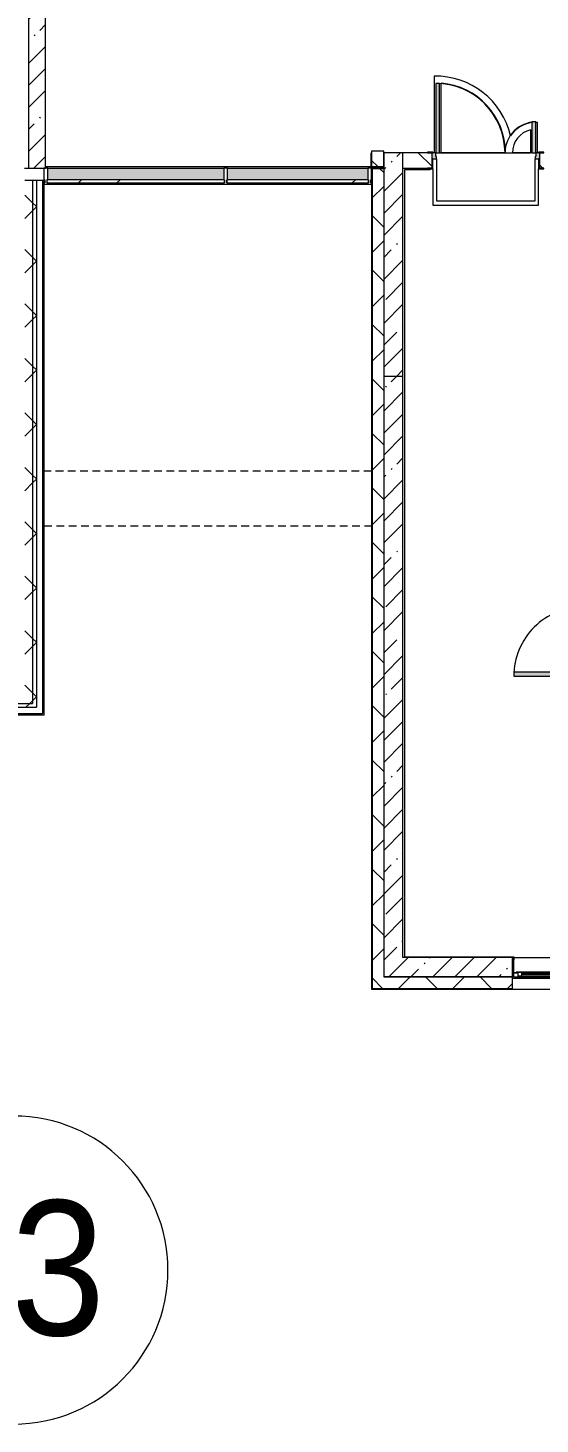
# Model space of a CAD drawing. Header units: millimetres. Extents: x -5507 to 191320, y -8553 to 29000.
# Drawn here: x 147082 to 153730, y -5906 to 12221 of the extents above; entities that cross this region are included whole.
import ezdxf

# ---------------------------------------------------------------- set-up
doc = ezdxf.new("R2010")
doc.units = ezdxf.units.MM
doc.linetypes.add('200_ШТРИХ__ш1_п0_6_', pattern=[160, 100, -60])
for name, color, linetype, lineweight in [('A-DETL-MBND', 7, '200_ШТРИХ__ш1_п0_6_', 9), ('A-GLAZ-2', 7, 'Continuous', 5), ('A-GLAZ-CURT-1', 7, 'Continuous', 5), ('A-GLAZ-CWMG-1', 7, 'Continuous', 5), ('A-WALL', 7, 'Continuous', 9), ('A-WALL-4', 7, 'Continuous', 5), ('I-WALL-2', 7, 'Continuous', 5), ('Оси', 7, 'Continuous', 9), ('Оси-1', 7, 'Continuous', 20)]:
    doc.layers.add(name, color=color, linetype=linetype, lineweight=lineweight)
for name, color, linetype, lineweight, true_color in [('A-DOOR-1', 7, 'Continuous', 5, 0xaaaaaa), ('A-DOOR-2', 7, 'Continuous', 5, 0xe2e2e2), ('A-DOOR-FRAM-1', 7, 'Continuous', 5, 0xe2e2e2), ('A-DOOR-FRAM-2', 7, 'Continuous', 5, 0xaaaaaa), ('A-FLOR-2', 7, 'Continuous', 5, 0xaaaaaa), ('A-GLAZ-CWMG-2', 7, 'Continuous', 5, 0x383e42)]:
    doc.layers.add(name, color=color, linetype=linetype, lineweight=lineweight, true_color=true_color)
doc.styles.add('Arial_1', font='arial.ttf', dxfattribs={"width": 0.9, "height": 1750})
pattern_1 = [(45, (62340, 0), (-285.1231, 285.1231), []), (45, (62625.1, 0), (-285.1231, 285.1231), [504.031, -100.806, 16.764, -84.042])]
pattern_2 = [(45, (62340, 0), (-353.5534, 353.5534), []), (135, (62340, 0), (-353.5534, -353.5534), [])]
pattern_3 = [(135, (62340, 0), (-353.5534, -353.5534), [])]

# ---------------------------------------------------------------- blocks, each defined once
blk = doc.blocks.new('110_Дверь_СКБ_2Ст - Д-5_п_ Из игровой в коридор-32215844-3_5_1_птичка')
at = {"layer": 'A-DOOR-2'}
for points in [[(-638, 40), (-588, 40), (-588, 940), (-638, 940)], [(612, 440), (612, 40), (662, 40), (662, 440)]]:
    blk.add_hatch(color=256, dxfattribs=at).paths.add_polyline_path(points)
h = blk.add_hatch(color=256, dxfattribs=at)
h.paths.add_polyline_path([(-688, 40), (-688, -40), (-628, -40), (-628, -10), (-638, -10), (-638, 40)])
h.paths.add_polyline_path([(652, -40), (712, -40), (712, 40), (662, 40), (662, -10), (652, -10)])
at = {"layer": 'A-DOOR-FRAM-1'}
for points in [[(-742, 40), (-672, 40), (-672, 48), (-742, 48)], [(698, 40), (768, 40), (768, 48), (698, 48)], [(-742, -48), (-672, -48), (-672, -40), (-742, -40)], [(698, -48), (768, -48), (768, -40), (698, -40)]]:
    blk.add_hatch(color=256, dxfattribs=at).paths.add_polyline_path(points)
at = {"layer": 'A-DOOR-1'}
for p, q in [((-638, 940), (-638, 40)), ((-588, 940), (-638, 940)), ((-588, 40), (-588, 940)), ((662, 440), (612, 440)), ((612, 440), (612, 40)), ((662, 40), (662, 440)), ((-638, 40), (-588, 40)), ((612, 40), (662, 40))]:
    blk.add_line(p, q, dxfattribs=at)
for centre, radius, start, end in [((-638, 40), 900, 0, 90), ((662, 40), 400, 90, 180)]:
    blk.add_arc(centre, radius, start, end, dxfattribs=at)
at = {"layer": 'A-DOOR-FRAM-2'}
for p, q in [((-672, 48), (-742, 48)), ((-742, 48), (-742, 40)), ((-742, 40), (-672, 40)), ((-638, 40), (-688, 40)), ((-688, 40), (-688, -40)), ((-672, 40), (-672, 48)), ((-638, -10), (-638, 40)), ((662, 40), (662, -10)), ((712, 40), (662, 40)), ((768, 48), (698, 48)), ((698, 48), (698, 40)), ((698, 40), (768, 40)), ((712, -40), (712, 40)), ((768, 40), (768, 48)), ((-672, -40), (-742, -40)), ((-742, -40), (-742, -48)), ((-742, -48), (-672, -48)), ((-688, -40), (-628, -40)), ((-672, -39), (-688, -39)), ((-688, -39), (-688, -40)), ((-688, -40), (-672, -40)), ((-672, -40), (-672, -39)), ((-672, -48), (-672, -40)), ((-628, -10), (-638, -10)), ((-628, -40), (-628, -10)), ((662, -10), (652, -10)), ((652, -10), (652, -40)), ((652, -40), (712, -40)), ((712, -39), (698, -39)), ((698, -39), (698, -40)), ((698, -40), (712, -40)), ((768, -40), (698, -40)), ((698, -40), (698, -48)), ((698, -48), (768, -48)), ((712, -40), (712, -39)), ((768, -48), (768, -40))]:
    blk.add_line(p, q, dxfattribs=at)
blk = doc.blocks.new('110_Дверь_СКБ_2Ст - Д-2а_п_ Из коридора на лестницу-32215207-3_5_1_птичка')
at = {"layer": 'A-DOOR-2'}
for points in [[(-587.5, 100), (-587.5, 1000), (-637.5, 1000), (-637.5, 100)], [(662.5, 100), (662.5, 500), (612.5, 500), (612.5, 100)], [(712.5, -100), (712.5, 20), (697.5, 20), (697.5, -100)]]:
    blk.add_hatch(color=256, dxfattribs=at).paths.add_polyline_path(points)
h = blk.add_hatch(color=256, dxfattribs=at)
h.paths.add_polyline_path([(685.2, 20), (712.5, 20), (712.5, 100), (662.5, 100), (662.5, 50), (652.5, 50), (652.5, 20)])
h.paths.add_polyline_path([(-627.5, 20), (-627.5, 50), (-637.5, 50), (-637.5, 100), (-687.5, 100), (-687.5, 20)])
at = {"layer": 'A-DOOR-FRAM-1'}
for points in [[(-672.5, 100), (-672.5, 108), (-742.5, 108), (-742.5, 100)], [(-672.5, -100), (-672.5, 20), (-687.5, 20), (-687.5, -100)], [(767.5, 100), (767.5, 108), (697.5, 108), (697.5, 100)], [(-672.5, -108), (-672.5, -100), (-742.5, -100), (-742.5, -108)], [(767.5, -108), (767.5, -100), (697.5, -100), (697.5, -108)]]:
    blk.add_hatch(color=256, dxfattribs=at).paths.add_polyline_path(points)
at = {"layer": 'A-DOOR-1'}
for p, q in [((-637.5, 1000), (-637.5, 100)), ((-587.5, 1000), (-637.5, 1000)), ((-587.5, 100), (-587.5, 1000)), ((662.5, 500), (612.5, 500)), ((612.5, 500), (612.5, 100)), ((662.5, 100), (662.5, 500)), ((-637.5, 100), (-587.5, 100)), ((612.5, 100), (662.5, 100))]:
    blk.add_line(p, q, dxfattribs=at)
for centre, radius, start, end in [((-637.5, 100), 900, 0, 90), ((662.5, 100), 400, 90, 180)]:
    blk.add_arc(centre, radius, start, end, dxfattribs=at)
at = {"layer": 'A-DOOR-FRAM-2'}
for p, q in [((-672.5, 108), (-742.5, 108)), ((-742.5, 108), (-742.5, 100)), ((-742.5, 100), (-672.5, 100)), ((-637.5, 100), (-687.5, 100)), ((-687.5, 100), (-687.5, 20)), ((-687.5, 20), (-627.5, 20)), ((-672.5, 20), (-687.5, 20)), ((-687.5, 20), (-687.5, -100)), ((-672.5, 100), (-672.5, 108)), ((-672.5, -100), (-672.5, 20)), ((-637.5, 50), (-637.5, 100)), ((-627.5, 50), (-637.5, 50)), ((-627.5, 20), (-627.5, 50)), ((662.5, 50), (652.5, 50)), ((652.5, 50), (652.5, 20)), ((652.5, 20), (712.5, 20)), ((662.5, 100), (662.5, 50)), ((712.5, 100), (662.5, 100)), ((767.5, 108), (697.5, 108)), ((697.5, 108), (697.5, 100)), ((697.5, 100), (767.5, 100)), ((712.5, 20), (697.5, 20)), ((697.5, 20), (697.5, -100)), ((712.5, 20), (712.5, 100)), ((712.5, -100), (712.5, 20)), ((767.5, 100), (767.5, 108)), ((-672.5, -100), (-742.5, -100)), ((-742.5, -100), (-742.5, -108)), ((-742.5, -108), (-672.5, -108)), ((-687.5, -100), (-672.5, -100)), ((-672.5, -108), (-672.5, -100)), ((697.5, -100), (712.5, -100)), ((767.5, -100), (697.5, -100)), ((697.5, -100), (697.5, -108)), ((697.5, -108), (767.5, -108)), ((767.5, -108), (767.5, -100))]:
    blk.add_line(p, q, dxfattribs=at)
blk = doc.blocks.new('120_Окно_СКБ_1Ст - 120_Окно_СКБ_1Ст 900х2500_h_ с форточкой-V72-3_5_1_птичка')
at = {"layer": 'A-GLAZ-2'}
for p, q in [((-450, -127), (-450, -57)), ((-450, -57), (-380, -57)), ((450, -57), (-450, -57)), ((-380, -127), (-450, -127)), ((-450, -127), (-400, -127)), ((-380, -127), (-400, -127)), ((-400, -127), (-400, -137)), ((-400, -137), (400, -137)), ((400, -137), (-400, -137)), ((-380, -57), (-380, -127)), ((380, -87), (-380, -87)), ((-380, -87), (-380, -127)), ((-330, -137), (-330, -87)), ((-330, -107), (330, -107)), ((330, -117), (-330, -117)), ((330, -137), (330, -87)), ((380, -127), (380, -57)), ((380, -57), (450, -57)), ((380, -127), (380, -87)), ((450, -127), (380, -127)), ((400, -127), (380, -127)), ((400, -127), (450, -127)), ((400, -137), (400, -127)), ((450, -57), (450, -127))]:
    blk.add_line(p, q, dxfattribs=at)
blk = doc.blocks.new('Системная панель - Стекло - 40мм-33184352-3_5_1_птичка')
at = {"layer": 'A-GLAZ-CURT-1'}
h = blk.add_hatch(dxfattribs=at)
h.set_pattern_fill('FP_131', color=256, style=0, pattern_type=2)
h.set_pattern_definition([(45, (-86642.5, -9710), (-1414.214, 1414.214), [1000, -3000]), (45, (-87642.5, -10210), (-1414.214, 1414.214), [3000, -1000]), (45, (-85642.5, -10710), (-1414.214, 1414.214), [1000, -3000])])
h.paths.add_polyline_path([(1153, 0), (1153, 40), (-1153, 40), (-1153, 0), (554, 0)])
for p, q in [((1153, 40), (-1153, 40)), ((-1153, 40), (-1153, 0)), ((-1153, 0), (1153, 0)), ((1153, 0), (1153, 40))]:
    blk.add_line(p, q, dxfattribs=at)
blk = doc.blocks.new('Системная панель - Стекло - 40мм-33184353-3_5_1_птичка')
at = {"layer": 'A-GLAZ-CURT-1'}
h = blk.add_hatch(dxfattribs=at)
h.set_pattern_fill('FP_132', color=256, style=0, pattern_type=2)
h.set_pattern_definition([(45, (-88744.2, -9710), (-1414.214, 1414.214), [1000, -3000]), (45, (-89744.2, -10210), (-1414.214, 1414.214), [3000, -1000]), (45, (-87744.2, -10710), (-1414.214, 1414.214), [1000, -3000])])
h.paths.add_polyline_path([(919, 0), (919, 40), (-919, 40), (-919, 0), (317, 0)])
for p, q in [((919, 40), (-919, 40)), ((-919, 40), (-919, 0)), ((-919, 0), (919, 0)), ((919, 0), (919, 40))]:
    blk.add_line(p, q, dxfattribs=at)
blk = doc.blocks.new('Прямоугольный импост - Импост структурный с накладкой - 190мм-33184356-3_5_1_птичка')
at = {"layer": 'A-GLAZ-CWMG-1'}
for p, q in [((-50, 0), (-50, 17)), ((-50, 17), (0, 17)), ((-40, 0), (-50, 0)), ((-40, -40), (-40, 0)), ((0, 0), (-10, 0)), ((-10, 0), (-10, -40)), ((0, 17), (0, 0)), ((-50, -190), (-50, -40)), ((-50, -40), (-40, -40)), ((-10, -40), (0, -40)), ((0, -40), (0, -190)), ((0, -190), (-50, -190))]:
    blk.add_line(p, q, dxfattribs=at)
blk = doc.blocks.new('Прямоугольный импост - Импост структурный с накладкой - 190мм-33184358-3_5_1_птичка')
at = {"layer": 'A-GLAZ-CWMG-1'}
for p, q in [((0, 17), (-50, 17)), ((-50, 17), (-50, 0)), ((-50, 0), (-40, 0)), ((-40, 0), (-40, -40)), ((-10, -40), (-10, 0)), ((-10, 0), (0, 0)), ((0, 0), (0, 17)), ((-40, -40), (-50, -40)), ((-50, -40), (-50, -190)), ((0, -40), (-10, -40)), ((0, -190), (0, -40)), ((-50, -190), (0, -190))]:
    blk.add_line(p, q, dxfattribs=at)
blk = doc.blocks.new('Прямоугольный импост - Импост структурный с накладкой - 190мм-33184349-3_5_1_птичка')
at = {"layer": 'A-GLAZ-CWMG-1'}
for p, q in [((-25, 0), (-25, 17)), ((-25, 17), (25, 17)), ((-15, 0), (-25, 0)), ((-15, -40), (-15, 0)), ((25, 0), (15, 0)), ((15, 0), (15, -40)), ((25, 17), (25, 0)), ((-25, -190), (-25, -40)), ((-25, -40), (-15, -40)), ((15, -40), (25, -40)), ((25, -40), (25, -190)), ((25, -190), (-25, -190))]:
    blk.add_line(p, q, dxfattribs=at)
blk = doc.blocks.new('Прямоугольный импост - Импост структурный с накладкой - 190мм-23186050-3_5_1_птичка')
at = {"layer": 'A-GLAZ-CWMG-2'}
for points in [[(87285, 10250), (87285, 10400), (85000, 10400), (85000, 10250), (86697, 10250)], [(85000, 10193), (87285, 10193), (87285, 10210), (85000, 10210)]]:
    blk.add_hatch(color=256, dxfattribs=at).paths.add_polyline_path(points)
at = {"layer": 'A-GLAZ-CWMG-1'}
for p, q in [((85000, 10400), (87285, 10400)), ((85000, 10193), (87285, 10193))]:
    blk.add_line(p, q, dxfattribs=at)
blk = doc.blocks.new('Прямоугольный импост - Импост структурный с накладкой - 190мм-23186051-3_5_1_птичка')
at = {"layer": 'A-GLAZ-CWMG-2'}
for points in [[(88000, 10250), (88000, 10400), (87335, 10400), (87335, 10250)], [(87335, 10193), (88000, 10193), (88000, 10210), (87335, 10210)]]:
    blk.add_hatch(color=256, dxfattribs=at).paths.add_polyline_path(points)
at = {"layer": 'A-GLAZ-CWMG-1'}
for p, q in [((87335, 10400), (88000, 10400)), ((87335, 10193), (88000, 10193))]:
    blk.add_line(p, q, dxfattribs=at)
blk = doc.blocks.new('Прямоугольный импост - Импост структурный с накладкой - 190мм-23186052-3_5_1_птичка')
at = {"layer": 'A-GLAZ-CWMG-2'}
for points in [[(89154, 10250), (89154, 10400), (88000, 10400), (88000, 10250), (88561, 10250)], [(88561, 10193), (89154, 10193), (89154, 10210), (88000, 10210), (88000, 10193)]]:
    blk.add_hatch(color=256, dxfattribs=at).paths.add_polyline_path(points)
at = {"layer": 'A-GLAZ-CWMG-1'}
for p, q in [((88000, 10400), (89154, 10400)), ((88000, 10193), (89154, 10193))]:
    blk.add_line(p, q, dxfattribs=at)
blk = doc.blocks.new('парапет9 - парапет-22867712-3_5_1_птичка')
at = {"layer": 'A-DETL-MBND'}
for p, q in [((89202, 7964), (84952, 7964)), ((84952, 7255), (89202, 7255))]:
    blk.add_line(p, q, dxfattribs=at)
blk = doc.blocks.new('Ось сетки - D8-29747960-3_5_1_птичка')
at = {"layer": 'Оси-1'}
for start, end in [(360, 180), (180, 360)]:
    blk.add_arc((0, 0), 4, start, end, dxfattribs=at)

msp = doc.modelspace()

# ---------------------------------------------------------------- hatches: boundary and pattern name
at = {"layer": 'A-WALL-4'}
h = msp.add_hatch(dxfattribs=at)
h.set_pattern_fill('FP_66', color=256, style=0, pattern_type=2)
h.set_pattern_definition(pattern_2)
h.paths.add_polyline_path([(151550, -100), (151700, -100), (151700, 10392), (151550, 10392), (151550, 1966.6)])
h = msp.add_hatch(dxfattribs=at)
h.set_pattern_fill('FP_66', color=256, style=0, pattern_type=2)
h.set_pattern_definition(pattern_2)
h.paths.add_polyline_path([(147141.6, 3450), (147141.6, 10242), (147041.6, 10242), (147041.6, 3450)])
h = msp.add_hatch(dxfattribs=at)
h.set_pattern_fill('FP_66', color=256, style=0, pattern_type=2)
h.set_pattern_definition(pattern_2)
h.paths.add_polyline_path([(147141.6, 3400), (147191.6, 3400), (147191.6, 10242), (147141.6, 10242), (147141.6, 3450)])
h = msp.add_hatch(dxfattribs=at)
h.set_pattern_fill('FP_66', color=256, style=0, pattern_type=2)
h.set_pattern_definition(pattern_2)
h.paths.add_polyline_path([(147041.6, 3400), (147141.6, 3400), (147141.6, 3450), (146440, 3450), (146440, 3400), (146706.3, 3400)])
h.paths.add_polyline_path([(138782.7, 3400), (139420, 3400), (139420, 3450), (138040, 3450), (138040, 3400)])
h.paths.add_polyline_path([(142420, 3400), (143740, 3400), (143740, 3450), (142420, 3450)])
h.paths.add_polyline_path([(145308, 3400), (145540, 3400), (145540, 3450), (144640, 3450), (144640, 3400)])
h = msp.add_hatch(dxfattribs=at)
h.set_pattern_fill('FP_66', color=256, style=0, pattern_type=2)
h.set_pattern_definition(pattern_2)
h.paths.add_polyline_path([(186070, -250), (187420, -250), (187420, -100), (186070, -100)])
h.paths.add_polyline_path([(173273.5, -250), (173970, -250), (173970, -100), (173070, -100), (173070, -250)])
h.paths.add_polyline_path([(174870, -250), (176020, -250), (176020, -100), (174870, -100)])
h.paths.add_polyline_path([(183770, -250), (183770, -100), (182570, -100), (182570, -250), (183527.6, -250)])
h.paths.add_polyline_path([(172170, -250), (172170, -100), (171270, -100), (171270, -250), (171409.2, -250)])
h.paths.add_polyline_path([(178320, -250), (179370, -250), (179370, -100), (178320, -100)])
h.paths.add_polyline_path([(181670, -250), (181670, -100), (180270, -100), (180270, -250), (181663.2, -250)])
h.paths.add_polyline_path([(165220, -250), (165220, -100), (163170, -100), (163170, -250), (164883.9, -250)])
h.paths.add_polyline_path([(168570, -250), (168570, -100), (167520, -100), (167520, -250), (167680.4, -250)])
h.paths.add_polyline_path([(169470, -250), (170370, -250), (170370, -100), (169470, -100)])
h.paths.add_polyline_path([(162270, -250), (162270, -100), (161370, -100), (161370, -250), (162087.3, -250)])
h.paths.add_polyline_path([(160222.9, -250), (160470, -250), (160470, -100), (159420, -100), (159420, -250)])
h.paths.add_polyline_path([(155070, -250), (155070, -100), (154270, -100), (154270, -250), (154629.8, -250)])
h.paths.add_polyline_path([(157120, -250), (157120, -100), (155970, -100), (155970, -250), (156870, -250)])
h.paths.add_polyline_path([(153370, -250), (153370, -100), (151550, -100), (151550, -250), (153231.6, -250)])
at = {"layer": 'I-WALL-2'}
h = msp.add_hatch(dxfattribs=at)
h.set_pattern_fill('FP_62', color=256, style=0, pattern_type=2)
h.set_pattern_definition(pattern_1)
h.paths.add_polyline_path([(147172.3, 10400), (147310, 10400), (147310, 19100), (147090, 19100), (147090, 10400)])
h = msp.add_hatch(dxfattribs=at)
h.set_pattern_fill('FP_65', color=256, style=0, pattern_type=2)
h.set_pattern_definition(pattern_3)
h.paths.add_polyline_path([(151700, 10420), (151700, 10620), (151543.5, 10620), (151543.5, 10420)])
h = msp.add_hatch(dxfattribs=at)
h.set_pattern_fill('FP_62', color=256, style=0, pattern_type=2)
h.set_pattern_definition(pattern_1)
h.paths.add_polyline_path([(151700, 7700), (151950, 7700), (151950, 10600), (151700, 10600), (151700, 8908.2)])
h = msp.add_hatch(dxfattribs=at)
h.set_pattern_fill('FP_65', color=256, style=0, pattern_type=2)
h.set_pattern_definition(pattern_3)
h.paths.add_polyline_path([(167680.4, 10400), (169470, 10400), (169470, 10600), (167435, 10600), (167435, 10400), (167465, 10400)])
h.paths.add_polyline_path([(163951.7, 10400), (165985, 10400), (165985, 10600), (163950, 10600), (163950, 10400)])
h.paths.add_polyline_path([(152325, 10400), (152325, 10600), (151950, 10600), (151950, 10400), (152270, 10400)])
h.paths.add_polyline_path([(154290, 10400), (154850, 10400), (154850, 10600), (153725, 10600), (153725, 10400), (153780, 10400)])
h.paths.add_polyline_path([(156494.2, 10400), (156550, 10400), (156550, 10600), (155800, 10600), (155800, 10400), (155830, 10400)])
h = msp.add_hatch(dxfattribs=at)
h.set_pattern_fill('FP_62', color=256, style=0, pattern_type=2)
h.set_pattern_definition(pattern_1)
h.paths.add_polyline_path([(151950, 100), (151950, 7700), (151700, 7700), (151700, 100)])
h = msp.add_hatch(dxfattribs=at)
h.set_pattern_fill('FP_62', color=256, style=0, pattern_type=2)
h.set_pattern_definition(pattern_1)
h.paths.add_polyline_path([(152765.5, -100), (153370, -100), (153370, 150), (151950, 150), (151950, 100), (151700, 100), (151700, -100)])

# ---------------------------------------------------------------- linework, layer by layer
at = {"layer": 'A-DETL-MBND'}
for p, q in [((147040, 10400), (147090, 10400)), ((151542, 10400), (151542, 10510)), ((147290, 10242), (147290, 10250))]:
    msp.add_line(p, q, dxfattribs=at)
at = {"layer": 'A-FLOR-2'}
for p, q in [((152355, 11594.8), (152355, 10600)), ((152445, 10600), (152445, 11502.3)), ((153606.1, 10897.1), (153606.1, 10600)), ((153696.1, 10600), (153696.1, 10994.4)), ((151539, 10420), (151539, 10600)), ((152390, 9970), (152390, 10520)), ((152425, 10600), (152445, 10600)), ((152445, 10600), (153280, 10600)), ((153280, 10600), (152445, 10600)), ((153280, 10600), (153370, 10600)), ((153370, 10600), (153606.1, 10600)), ((153625, 10600), (153370, 10600)), ((153660, 10520), (153660, 9970)), ((147310, 10420), (151539, 10420)), ((152300, 10380), (151970, 10380)), ((151970, 10380), (151970, 160)), ((152300, 10392), (152300, 10380)), ((152340, 10392), (152340, 9920)), ((153710, 9920), (153710, 10392)), ((152340, 9920), (153710, 9920)), ((153660, 9970), (152390, 9970)), ((151970, 160), (153390, 160)), ((153390, 160), (153390, 120))]:
    msp.add_line(p, q, dxfattribs=at)
for centre, radius, start, end in [((152375, 10600), 995, 12.67054, 91.1511), ((152375, 10600), 905, 0, 85.56313), ((153675, 10600), 395, 97.27853, 146.45952), ((153675, 10600), 305, 103.0427, 180), ((153675, 10600), 395, 86.92799, 90.00404)]:
    msp.add_arc(centre, radius, start, end, dxfattribs=at)
at = {"layer": 'A-WALL'}
for p, q in [((151950, 10400), (151950, 10600)), ((151547, 10395), (151547, -253)), ((151700, 10395), (151547, 10395)), ((151550, 10392), (151550, -250)), ((151700, 10392), (151550, 10392)), ((147141.6, 10242), (147141.6, 3450)), ((147191.6, 10242), (147191.6, 3400)), ((147271.6, 10242), (147271.6, 3320)), ((146440, 3450), (147141.6, 3450)), ((146440, 3400), (147191.6, 3400)), ((146440, 3320), (147271.6, 3320)), ((151547, -253), (153370, -253)), ((151550, -250), (153370, -250))]:
    msp.add_line(p, q, dxfattribs=at)
at = {"layer": 'A-WALL-4'}
for p, q in [((151700, 10400), (151542, 10400)), ((151542, 10400), (151542, -258)), ((147291.6, 10242), (147041.6, 10242)), ((147291.6, 3300), (147291.6, 10242)), ((147291.6, 3300), (138198, 3300)), ((153370, 100), (153390.5, 100)), ((153370, -100), (151700, -100)), ((153370, -258), (153370, -100)), ((153390.5, -100), (153390.5, -100)), ((153390.5, -100), (154270, -100)), ((151542, -258), (155070, -258))]:
    msp.add_line(p, q, dxfattribs=at)
at = {"layer": 'I-WALL-2'}
for p, q in [((147090, 19100), (147090, 10400)), ((147310, 10400), (147310, 13400)), ((151700, 10620), (151543.5, 10620)), ((151543.5, 10620), (151543.5, 10420)), ((151700, 10420), (151700, 10620)), ((152270, 10600), (151700, 10600)), ((151700, 10600), (151700, 10400)), ((147090, 10400), (147310, 10400)), ((151543.5, 10420), (151700, 10420)), ((151700, 10400), (151700, -100)), ((151950, 10400), (152270, 10400)), ((151950, 150), (151950, 10400)), ((151700, 7700), (151950, 7700)), ((153370, 150), (151950, 150)), ((153370, -100), (153370, 150)), ((153390.5, 150), (154290, 150)), ((153390.5, -100), (153390.5, 150)), ((151700, -100), (153370, -100))]:
    msp.add_line(p, q, dxfattribs=at)

# ---------------------------------------------------------------- block references
at = {"layer": 'A-DETL-MBND'}
msp.add_blockref('парапет9 - парапет-22867712-3_5_1_птичка', (62340, -1500), dxfattribs=at)
at = {"layer": 'A-DOOR-1'}
msp.add_blockref('110_Дверь_СКБ_2Ст - Д-2а_п_ Из коридора на лестницу-32215207-3_5_1_птичка', (153012.5, 10500), dxfattribs=at)
at = {"layer": 'A-DOOR-1', "rotation": 89.99999999999991}
msp.add_blockref('110_Дверь_СКБ_2Ст - Д-5_п_ Из игровой в коридор-32215844-3_5_1_птичка', (154330, 4442.5), dxfattribs=at)
at = {"layer": 'A-GLAZ-2', "rotation": 180}
msp.add_blockref('120_Окно_СКБ_1Ст - 120_Окно_СКБ_1Ст 900х2500_h_ с форточкой-V72-3_5_1_птичка', (153820, -175), dxfattribs=at)
at = {"layer": 'A-GLAZ-CURT-1'}
for name, p in [('Системная панель - Стекло - 40мм-33184352-3_5_1_птичка', (148482.5, 10210)), ('Системная панель - Стекло - 40мм-33184353-3_5_1_птичка', (150584.2, 10210))]:
    msp.add_blockref(name, p, dxfattribs=at)
at = {"layer": 'A-GLAZ-CWMG-1', "rotation": 180}
msp.add_blockref('Прямоугольный импост - Импост структурный с накладкой - 190мм-33184358-3_5_1_птичка', (147290, 10210), dxfattribs=at)
at = {"layer": 'A-GLAZ-CWMG-1'}
for name in ['Прямоугольный импост - Импост структурный с накладкой - 190мм-23186050-3_5_1_птичка', 'Прямоугольный импост - Импост структурный с накладкой - 190мм-23186051-3_5_1_птичка', 'Прямоугольный импост - Импост структурный с накладкой - 190мм-23186052-3_5_1_птичка']:
    msp.add_blockref(name, (62340, 0), dxfattribs=at)
at = {"layer": 'A-GLAZ-CWMG-1', "extrusion": (0, 0, -1), "rotation": 180}
for name, p in [('Прямоугольный импост - Импост структурный с накладкой - 190мм-33184349-3_5_1_птичка', (-149650, 10210)), ('Прямоугольный импост - Импост структурный с накладкой - 190мм-33184356-3_5_1_птичка', (-151543.5, 10210))]:
    msp.add_blockref(name, p, dxfattribs=at)
at = {"layer": 'Оси-1', "xscale": 499.9999999999995, "yscale": 499.9999999999995, "zscale": 499.9999999999995}
msp.add_blockref('Ось сетки - D8-29747960-3_5_1_птичка', (146900, -3906.3), dxfattribs=at)

# ---------------------------------------------------------------- texts
at = {"layer": 'Оси', "insert": (145636.9, -3003), "char_height": 1750, "width": 3030.379, "attachment_point": 1, "style": 'Arial_1'}
msp.add_mtext('23', dxfattribs=at)

doc.saveas('drawing.dxf')
